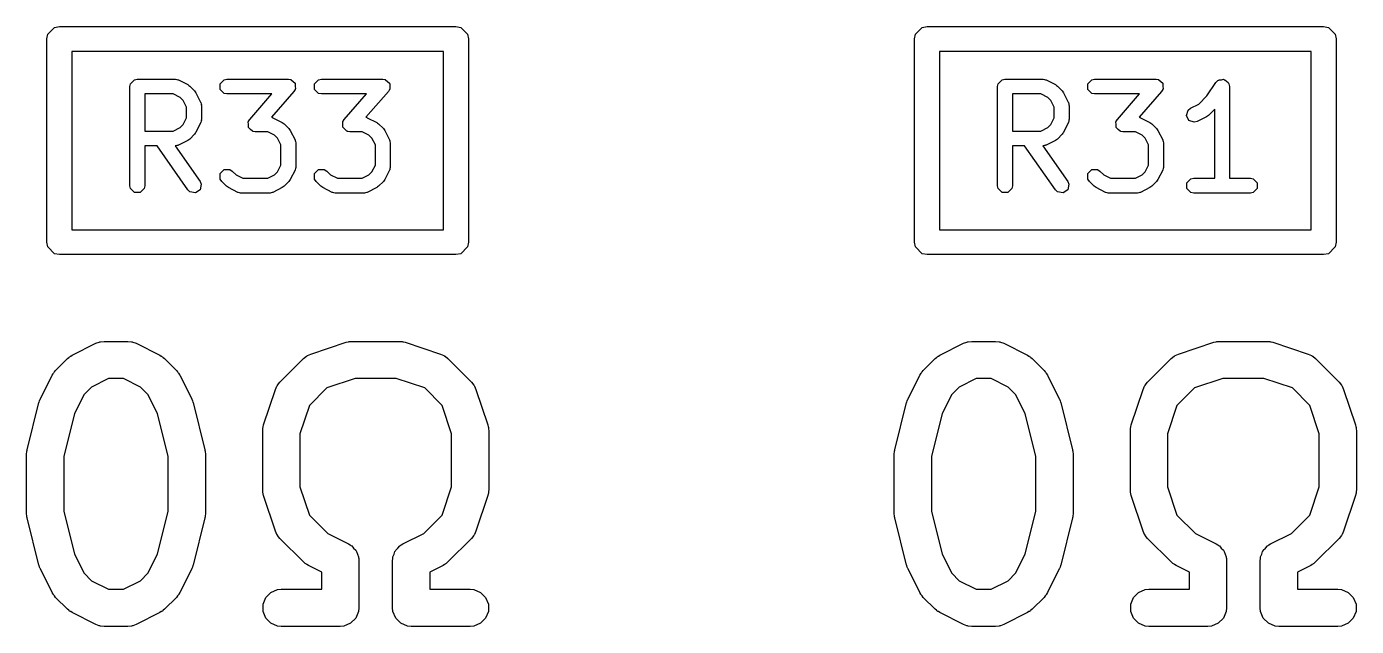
# Model space of a CAD drawing. Header units: millimetres. Extents: x 129 to 276, y -185 to -58.
# Drawn here: x 236.57 to 241.93, y -184.46 to -182.04 of the extents above; entities that cross this region are included whole.
import ezdxf

# ---------------------------------------------------------------- set-up
doc = ezdxf.new("R2010")
doc.units = ezdxf.units.MM
doc.layers.add('F.Fab', color=9, linetype='CONTINUOUS', true_color=0xafafaf)

msp = doc.modelspace()

# ---------------------------------------------------------------- linework, layer by layer
at = {"layer": 'F.Fab', "linetype": 'CONTINUOUS'}
for p, q in [((236.653806, -182.070866), (236.680866, -182.043806)), ((236.680866, -182.043806), (236.7, -182.04)), ((236.7, -182.04), (238.3, -182.04)), ((238.3, -182.04), (238.319134, -182.043806)), ((238.319134, -182.043806), (238.346194, -182.070866)), ((240.153806, -182.070866), (240.180866, -182.043806)), ((240.180866, -182.043806), (240.2, -182.04)), ((240.2, -182.04), (241.8, -182.04)), ((241.8, -182.04), (241.819134, -182.043806)), ((241.819134, -182.043806), (241.846194, -182.070866)), ((236.65, -182.09), (236.653806, -182.070866)), ((236.65, -182.91), (236.65, -182.09)), ((238.346194, -182.070866), (238.35, -182.09)), ((238.35, -182.09), (238.35, -182.91)), ((240.15, -182.09), (240.153806, -182.070866)), ((240.15, -182.91), (240.15, -182.09)), ((241.846194, -182.070866), (241.85, -182.09)), ((241.85, -182.09), (241.85, -182.91)), ((236.75, -182.14), (236.75, -182.86)), ((238.25, -182.14), (236.75, -182.14)), ((238.25, -182.86), (238.25, -182.14)), ((240.25, -182.14), (240.25, -182.86)), ((241.75, -182.14), (240.25, -182.14)), ((241.75, -182.86), (241.75, -182.14)), ((236.984286, -182.281927), (236.98657, -182.270446)), ((236.98657, -182.270446), (237.002805, -182.254211)), ((237.002805, -182.254211), (237.014286, -182.251927)), ((237.014286, -182.251927), (237.166667, -182.251927)), ((237.166667, -182.251927), (237.168141, -182.25222)), ((237.168141, -182.25222), (237.168793, -182.252003)), ((237.168793, -182.252003), (237.173429, -182.253272)), ((237.173429, -182.253272), (237.178148, -182.254211)), ((237.178148, -182.254211), (237.178634, -182.254697)), ((237.178634, -182.254697), (237.180084, -182.255094)), ((237.180084, -182.255094), (237.218179, -182.274142)), ((237.218179, -182.274142), (237.221982, -182.277094)), ((237.221982, -182.277094), (237.225975, -182.279762)), ((237.348474, -182.270446), (237.364709, -182.254211)), ((237.348474, -182.293408), (237.348474, -182.270446)), ((237.364709, -182.254211), (237.37619, -182.251927)), ((237.37619, -182.251927), (237.623809, -182.251927)), ((237.623809, -182.251927), (237.632173, -182.253591)), ((237.632173, -182.253591), (237.63342, -182.253508)), ((237.63342, -182.253508), (237.633909, -182.253936)), ((237.633909, -182.253936), (237.63529, -182.254211)), ((237.63529, -182.254211), (237.642756, -182.261677)), ((237.642756, -182.261677), (237.650701, -182.268629)), ((237.650701, -182.268629), (237.650771, -182.269692)), ((237.650771, -182.269692), (237.651525, -182.270446)), ((237.651525, -182.270446), (237.651525, -182.280991)), ((237.729426, -182.270446), (237.745661, -182.254211)), ((237.729426, -182.293408), (237.729426, -182.270446)), ((237.745661, -182.254211), (237.757142, -182.251927)), ((237.757142, -182.251927), (238.004761, -182.251927)), ((238.004761, -182.251927), (238.013125, -182.253591)), ((238.013125, -182.253591), (238.014372, -182.253508)), ((238.014372, -182.253508), (238.014861, -182.253936)), ((238.014861, -182.253936), (238.016242, -182.254211)), ((238.016242, -182.254211), (238.023708, -182.261677)), ((238.023708, -182.261677), (238.031653, -182.268629)), ((238.031653, -182.268629), (238.031723, -182.269692)), ((238.031723, -182.269692), (238.032477, -182.270446)), ((238.032477, -182.270446), (238.032477, -182.280991)), ((240.484286, -182.281927), (240.48657, -182.270446)), ((240.48657, -182.270446), (240.502805, -182.254211)), ((240.502805, -182.254211), (240.514286, -182.251927)), ((240.514286, -182.251927), (240.666667, -182.251927)), ((240.666667, -182.251927), (240.668141, -182.25222)), ((240.668141, -182.25222), (240.668793, -182.252003)), ((240.668793, -182.252003), (240.673429, -182.253272)), ((240.673429, -182.253272), (240.678148, -182.254211)), ((240.678148, -182.254211), (240.678634, -182.254697)), ((240.678634, -182.254697), (240.680084, -182.255094)), ((240.680084, -182.255094), (240.718179, -182.274142)), ((240.718179, -182.274142), (240.721982, -182.277094)), ((240.721982, -182.277094), (240.725975, -182.279762)), ((240.848474, -182.270446), (240.864709, -182.254211)), ((240.848474, -182.293408), (240.848474, -182.270446)), ((240.864709, -182.254211), (240.87619, -182.251927)), ((240.87619, -182.251927), (241.123809, -182.251927)), ((241.123809, -182.251927), (241.132173, -182.253591)), ((241.132173, -182.253591), (241.13342, -182.253508)), ((241.13342, -182.253508), (241.133909, -182.253936)), ((241.133909, -182.253936), (241.13529, -182.254211)), ((241.13529, -182.254211), (241.142756, -182.261677)), ((241.142756, -182.261677), (241.150701, -182.268629)), ((241.150701, -182.268629), (241.150771, -182.269692)), ((241.150771, -182.269692), (241.151525, -182.270446)), ((241.151525, -182.270446), (241.151525, -182.280991)), ((241.329068, -182.319954), (241.365515, -182.265286)), ((241.365515, -182.265286), (241.373784, -182.257)), ((241.373784, -182.257), (241.376811, -182.256394)), ((241.376811, -182.256394), (241.378995, -182.254211)), ((241.378995, -182.254211), (241.387728, -182.254211)), ((241.387728, -182.254211), (241.396298, -182.252497)), ((241.396298, -182.252497), (241.398869, -182.254211)), ((241.398869, -182.254211), (241.401957, -182.254211)), ((241.401957, -182.254211), (241.408133, -182.260387)), ((241.408133, -182.260387), (241.415403, -182.265234)), ((241.415403, -182.265234), (241.416008, -182.268262)), ((241.416008, -182.268262), (241.418192, -182.270446)), ((241.418192, -182.270446), (241.420476, -182.281927)), ((236.984286, -182.681927), (236.984286, -182.281927)), ((237.159584, -182.311927), (237.044286, -182.311927)), ((237.044286, -182.311927), (237.044286, -182.461451)), ((237.186991, -182.32563), (237.159584, -182.311927)), ((237.199153, -182.337793), (237.186991, -182.32563)), ((237.225975, -182.279762), (237.245023, -182.298809)), ((237.245023, -182.298809), (237.247699, -182.302815)), ((237.247699, -182.302815), (237.250642, -182.306606)), ((237.250642, -182.306606), (237.26969, -182.344702)), ((237.364709, -182.309643), (237.348474, -182.293408)), ((237.37619, -182.311927), (237.364709, -182.309643)), ((237.557696, -182.311927), (237.37619, -182.311927)), ((237.467899, -182.414553), (237.557696, -182.311927)), ((237.646386, -182.301682), (237.555258, -182.405827)), ((237.650643, -182.294289), (237.646386, -182.301682)), ((237.651525, -182.293408), (237.650643, -182.294289)), ((237.651525, -182.280991), (237.652228, -182.291538)), ((237.652228, -182.291538), (237.651525, -182.292758)), ((237.651525, -182.292758), (237.651525, -182.293408)), ((237.745661, -182.309643), (237.729426, -182.293408)), ((237.757142, -182.311927), (237.745661, -182.309643)), ((237.938648, -182.311927), (237.757142, -182.311927)), ((237.848851, -182.414553), (237.938648, -182.311927)), ((238.027338, -182.301682), (237.93621, -182.405827)), ((238.031595, -182.294289), (238.027338, -182.301682)), ((238.032477, -182.293408), (238.031595, -182.294289)), ((238.032477, -182.280991), (238.03318, -182.291538)), ((238.03318, -182.291538), (238.032477, -182.292758)), ((238.032477, -182.292758), (238.032477, -182.293408)), ((240.484286, -182.681927), (240.484286, -182.281927)), ((240.659584, -182.311927), (240.544286, -182.311927)), ((240.544286, -182.311927), (240.544286, -182.461451)), ((240.686991, -182.32563), (240.659584, -182.311927)), ((240.699153, -182.337793), (240.686991, -182.32563)), ((240.725975, -182.279762), (240.745023, -182.298809)), ((240.745023, -182.298809), (240.747699, -182.302815)), ((240.747699, -182.302815), (240.750642, -182.306606)), ((240.750642, -182.306606), (240.76969, -182.344702)), ((240.864709, -182.309643), (240.848474, -182.293408)), ((240.87619, -182.311927), (240.864709, -182.309643)), ((241.057696, -182.311927), (240.87619, -182.311927)), ((240.967899, -182.414553), (241.057696, -182.311927)), ((241.146386, -182.301682), (241.055258, -182.405827)), ((241.150643, -182.294289), (241.146386, -182.301682)), ((241.151525, -182.293408), (241.150643, -182.294289)), ((241.151525, -182.280991), (241.152228, -182.291538)), ((241.152228, -182.291538), (241.151525, -182.292758)), ((241.151525, -182.292758), (241.151525, -182.293408)), ((241.296514, -182.352509), (241.329068, -182.319954)), ((241.420476, -182.281927), (241.420476, -182.651927)), ((237.212857, -182.3652), (237.199153, -182.337793)), ((237.212857, -182.408177), (237.212857, -182.3652)), ((237.26969, -182.344702), (237.270086, -182.34615)), ((237.270086, -182.34615), (237.270573, -182.346637)), ((237.270573, -182.346637), (237.27151, -182.351348)), ((237.27151, -182.351348), (237.272782, -182.355992)), ((237.272782, -182.355992), (237.272564, -182.356645)), ((237.272564, -182.356645), (237.272857, -182.358118)), ((237.272857, -182.358118), (237.272857, -182.41526)), ((240.712857, -182.3652), (240.699153, -182.337793)), ((240.712857, -182.408177), (240.712857, -182.3652)), ((240.76969, -182.344702), (240.770086, -182.34615)), ((240.770086, -182.34615), (240.770573, -182.346637)), ((240.770573, -182.346637), (240.77151, -182.351348)), ((240.77151, -182.351348), (240.772782, -182.355992)), ((240.772782, -182.355992), (240.772564, -182.356645)), ((240.772564, -182.356645), (240.772857, -182.358118)), ((240.772857, -182.358118), (240.772857, -182.41526)), ((241.246266, -182.398339), (241.253526, -182.376558)), ((241.253526, -182.376558), (241.262773, -182.36938)), ((241.262773, -182.36938), (241.296514, -182.352509)), ((241.360476, -182.3734), (241.335498, -182.398378)), ((241.360476, -182.651927), (241.360476, -182.3734)), ((237.186991, -182.447747), (237.199153, -182.435584)), ((237.199153, -182.435584), (237.212857, -182.408177)), ((237.26969, -182.428676), (237.250642, -182.466772)), ((237.270086, -182.427227), (237.26969, -182.428676)), ((237.270573, -182.426741), (237.270086, -182.427227)), ((237.27151, -182.422029), (237.270573, -182.426741)), ((237.272782, -182.417386), (237.27151, -182.422029)), ((237.272857, -182.41526), (237.272564, -182.416732)), ((237.272564, -182.416732), (237.272782, -182.417386)), ((237.462057, -182.424697), (237.46276, -182.423476)), ((237.46276, -182.435236), (237.462057, -182.424697)), ((237.46276, -182.422827), (237.463641, -182.421945)), ((237.46276, -182.423476), (237.46276, -182.422827)), ((237.46276, -182.445789), (237.46276, -182.435236)), ((237.463641, -182.421945), (237.467899, -182.414553)), ((237.555258, -182.405827), (237.5591, -182.406592)), ((237.5591, -182.406592), (237.559586, -182.407078)), ((237.559586, -182.407078), (237.561036, -182.407475)), ((237.561036, -182.407475), (237.599131, -182.426523)), ((237.599131, -182.426523), (237.602927, -182.42947)), ((237.602927, -182.42947), (237.606927, -182.432142)), ((237.606927, -182.432142), (237.625974, -182.451189)), ((237.843009, -182.424697), (237.843712, -182.423476)), ((237.843712, -182.435236), (237.843009, -182.424697)), ((237.843712, -182.422827), (237.844593, -182.421945)), ((237.843712, -182.423476), (237.843712, -182.422827)), ((237.843712, -182.445789), (237.843712, -182.435236)), ((237.844593, -182.421945), (237.848851, -182.414553)), ((237.93621, -182.405827), (237.940052, -182.406592)), ((237.940052, -182.406592), (237.940538, -182.407078)), ((237.940538, -182.407078), (237.941988, -182.407475)), ((237.941988, -182.407475), (237.980083, -182.426523)), ((237.980083, -182.426523), (237.983879, -182.42947)), ((237.983879, -182.42947), (237.987879, -182.432142)), ((237.987879, -182.432142), (238.006926, -182.451189)), ((240.686991, -182.447747), (240.699153, -182.435584)), ((240.699153, -182.435584), (240.712857, -182.408177)), ((240.76969, -182.428676), (240.750642, -182.466772)), ((240.770086, -182.427227), (240.76969, -182.428676)), ((240.770573, -182.426741), (240.770086, -182.427227)), ((240.77151, -182.422029), (240.770573, -182.426741)), ((240.772782, -182.417386), (240.77151, -182.422029)), ((240.772857, -182.41526), (240.772564, -182.416732)), ((240.772564, -182.416732), (240.772782, -182.417386)), ((240.962057, -182.424697), (240.96276, -182.423476)), ((240.96276, -182.435236), (240.962057, -182.424697)), ((240.96276, -182.422827), (240.963641, -182.421945)), ((240.96276, -182.423476), (240.96276, -182.422827)), ((240.96276, -182.445789), (240.96276, -182.435236)), ((240.963641, -182.421945), (240.967899, -182.414553)), ((241.055258, -182.405827), (241.0591, -182.406592)), ((241.0591, -182.406592), (241.059586, -182.407078)), ((241.059586, -182.407078), (241.061036, -182.407475)), ((241.061036, -182.407475), (241.099131, -182.426523)), ((241.099131, -182.426523), (241.102927, -182.42947)), ((241.102927, -182.42947), (241.106927, -182.432142)), ((241.106927, -182.432142), (241.125974, -182.451189)), ((241.256535, -182.418877), (241.246266, -182.398339)), ((241.278316, -182.426137), (241.256535, -182.418877)), ((241.289607, -182.423046), (241.278316, -182.426137)), ((241.327702, -182.403998), (241.289607, -182.423046)), ((241.331505, -182.401045), (241.327702, -182.403998)), ((241.335498, -182.398378), (241.331505, -182.401045)), ((237.044286, -182.461451), (237.159584, -182.461451)), ((237.159584, -182.461451), (237.186991, -182.447747)), ((237.245023, -182.474569), (237.225975, -182.493616)), ((237.247699, -182.470562), (237.245023, -182.474569)), ((237.250642, -182.466772), (237.247699, -182.470562)), ((237.463514, -182.446543), (237.46276, -182.445789)), ((237.463585, -182.447606), (237.463514, -182.446543)), ((237.471524, -182.454553), (237.463585, -182.447606)), ((237.478995, -182.462024), (237.471524, -182.454553)), ((237.480375, -182.462298), (237.478995, -182.462024)), ((237.480865, -182.462727), (237.480375, -182.462298)), ((237.482111, -182.462643), (237.480865, -182.462727)), ((237.490476, -182.464308), (237.482111, -182.462643)), ((237.540536, -182.464308), (237.490476, -182.464308)), ((237.567942, -182.478011), (237.540536, -182.464308)), ((237.580106, -182.490175), (237.567942, -182.478011)), ((237.593809, -182.51758), (237.580106, -182.490175)), ((237.625974, -182.451189), (237.628645, -182.455186)), ((237.628645, -182.455186), (237.631595, -182.458987)), ((237.631595, -182.458987), (237.650642, -182.497083)), ((237.844466, -182.446543), (237.843712, -182.445789)), ((237.844537, -182.447606), (237.844466, -182.446543)), ((237.852476, -182.454553), (237.844537, -182.447606)), ((237.859947, -182.462024), (237.852476, -182.454553)), ((237.861327, -182.462298), (237.859947, -182.462024)), ((237.861817, -182.462727), (237.861327, -182.462298)), ((237.863063, -182.462643), (237.861817, -182.462727)), ((237.871428, -182.464308), (237.863063, -182.462643)), ((237.921488, -182.464308), (237.871428, -182.464308)), ((237.948894, -182.478011), (237.921488, -182.464308)), ((237.961058, -182.490175), (237.948894, -182.478011)), ((237.974761, -182.51758), (237.961058, -182.490175)), ((238.006926, -182.451189), (238.009597, -182.455186)), ((238.009597, -182.455186), (238.012547, -182.458987)), ((238.012547, -182.458987), (238.031594, -182.497083)), ((240.544286, -182.461451), (240.659584, -182.461451)), ((240.659584, -182.461451), (240.686991, -182.447747)), ((240.745023, -182.474569), (240.725975, -182.493616)), ((240.747699, -182.470562), (240.745023, -182.474569)), ((240.750642, -182.466772), (240.747699, -182.470562)), ((240.963514, -182.446543), (240.96276, -182.445789)), ((240.963585, -182.447606), (240.963514, -182.446543)), ((240.971524, -182.454553), (240.963585, -182.447606)), ((240.978995, -182.462024), (240.971524, -182.454553)), ((240.980375, -182.462298), (240.978995, -182.462024)), ((240.980865, -182.462727), (240.980375, -182.462298)), ((240.982111, -182.462643), (240.980865, -182.462727)), ((240.990476, -182.464308), (240.982111, -182.462643)), ((241.040536, -182.464308), (240.990476, -182.464308)), ((241.067942, -182.478011), (241.040536, -182.464308)), ((241.080106, -182.490175), (241.067942, -182.478011)), ((241.093809, -182.51758), (241.080106, -182.490175)), ((241.125974, -182.451189), (241.128645, -182.455186)), ((241.128645, -182.455186), (241.131595, -182.458987)), ((241.131595, -182.458987), (241.150642, -182.497083)), ((237.093904, -182.521451), (237.044286, -182.521451)), ((237.044286, -182.521451), (237.044286, -182.681927)), ((237.21828, -182.69913), (237.093904, -182.521451)), ((237.168141, -182.521157), (237.167085, -182.521367)), ((237.167085, -182.521367), (237.267434, -182.664723)), ((237.168793, -182.521375), (237.168141, -182.521157)), ((237.173429, -182.520105), (237.168793, -182.521375)), ((237.178148, -182.519167), (237.173429, -182.520105)), ((237.178634, -182.51868), (237.178148, -182.519167)), ((237.180084, -182.518284), (237.178634, -182.51868)), ((237.218179, -182.499236), (237.180084, -182.518284)), ((237.221982, -182.496283), (237.218179, -182.499236)), ((237.225975, -182.493616), (237.221982, -182.496283)), ((237.593809, -182.598655), (237.593809, -182.51758)), ((237.650642, -182.497083), (237.651038, -182.498531)), ((237.651038, -182.498531), (237.651525, -182.499018)), ((237.651525, -182.499018), (237.652463, -182.503737)), ((237.652463, -182.503737), (237.653733, -182.508373)), ((237.653733, -182.508373), (237.653515, -182.509024)), ((237.653515, -182.509024), (237.653809, -182.510499)), ((237.653809, -182.510499), (237.653809, -182.605737)), ((237.974761, -182.598655), (237.974761, -182.51758)), ((238.031594, -182.497083), (238.03199, -182.498531)), ((238.03199, -182.498531), (238.032477, -182.499018)), ((238.032477, -182.499018), (238.033415, -182.503737)), ((238.033415, -182.503737), (238.034685, -182.508373)), ((238.034685, -182.508373), (238.034467, -182.509024)), ((238.034467, -182.509024), (238.034761, -182.510499)), ((238.034761, -182.510499), (238.034761, -182.605737)), ((240.593904, -182.521451), (240.544286, -182.521451)), ((240.544286, -182.521451), (240.544286, -182.681927)), ((240.71828, -182.69913), (240.593904, -182.521451)), ((240.668141, -182.521157), (240.667085, -182.521367)), ((240.667085, -182.521367), (240.767434, -182.664723)), ((240.668793, -182.521375), (240.668141, -182.521157)), ((240.673429, -182.520105), (240.668793, -182.521375)), ((240.678148, -182.519167), (240.673429, -182.520105)), ((240.678634, -182.51868), (240.678148, -182.519167)), ((240.680084, -182.518284), (240.678634, -182.51868)), ((240.718179, -182.499236), (240.680084, -182.518284)), ((240.721982, -182.496283), (240.718179, -182.499236)), ((240.725975, -182.493616), (240.721982, -182.496283)), ((241.093809, -182.598655), (241.093809, -182.51758)), ((241.150642, -182.497083), (241.151038, -182.498531)), ((241.151038, -182.498531), (241.151525, -182.499018)), ((241.151525, -182.499018), (241.152463, -182.503737)), ((241.152463, -182.503737), (241.153733, -182.508373)), ((241.153733, -182.508373), (241.153515, -182.509024)), ((241.153515, -182.509024), (241.153809, -182.510499)), ((241.153809, -182.510499), (241.153809, -182.605737)), ((237.580105, -182.626062), (237.593809, -182.598655)), ((237.961057, -182.626062), (237.974761, -182.598655)), ((241.080105, -182.626062), (241.093809, -182.598655)), ((237.348474, -182.632352), (237.36471, -182.616116)), ((237.348474, -182.655312), (237.348474, -182.632352)), ((237.36471, -182.616116), (237.38767, -182.616116)), ((237.38767, -182.616116), (237.397403, -182.622619)), ((237.397403, -182.622619), (237.413007, -182.638223)), ((237.413007, -182.638223), (237.440415, -182.651927)), ((237.440415, -182.651927), (237.540537, -182.651927)), ((237.540537, -182.651927), (237.567944, -182.638223)), ((237.567944, -182.638223), (237.580105, -182.626062)), ((237.650642, -182.619153), (237.631595, -182.657248)), ((237.651038, -182.617704), (237.650642, -182.619153)), ((237.651525, -182.617218), (237.651038, -182.617704)), ((237.652463, -182.612498), (237.651525, -182.617218)), ((237.653733, -182.607863), (237.652463, -182.612498)), ((237.653809, -182.605737), (237.653515, -182.607211)), ((237.653515, -182.607211), (237.653733, -182.607863)), ((237.729426, -182.632352), (237.745662, -182.616116)), ((237.729426, -182.655312), (237.729426, -182.632352)), ((237.745662, -182.616116), (237.768622, -182.616116)), ((237.768622, -182.616116), (237.778355, -182.622619)), ((237.778355, -182.622619), (237.793959, -182.638223)), ((237.793959, -182.638223), (237.821367, -182.651927)), ((237.821367, -182.651927), (237.921489, -182.651927)), ((237.921489, -182.651927), (237.948896, -182.638223)), ((237.948896, -182.638223), (237.961057, -182.626062)), ((238.031594, -182.619153), (238.012547, -182.657248)), ((238.03199, -182.617704), (238.031594, -182.619153)), ((238.032477, -182.617218), (238.03199, -182.617704)), ((238.033415, -182.612498), (238.032477, -182.617218)), ((238.034685, -182.607863), (238.033415, -182.612498)), ((238.034761, -182.605737), (238.034467, -182.607211)), ((238.034467, -182.607211), (238.034685, -182.607863)), ((240.848474, -182.632352), (240.86471, -182.616116)), ((240.848474, -182.655312), (240.848474, -182.632352)), ((240.86471, -182.616116), (240.88767, -182.616116)), ((240.88767, -182.616116), (240.897403, -182.622619)), ((240.897403, -182.622619), (240.913007, -182.638223)), ((240.913007, -182.638223), (240.940415, -182.651927)), ((240.940415, -182.651927), (241.040537, -182.651927)), ((241.040537, -182.651927), (241.067944, -182.638223)), ((241.067944, -182.638223), (241.080105, -182.626062)), ((241.150642, -182.619153), (241.131595, -182.657248)), ((241.151038, -182.617704), (241.150642, -182.619153)), ((241.151525, -182.617218), (241.151038, -182.617704)), ((241.152463, -182.612498), (241.151525, -182.617218)), ((241.153733, -182.607863), (241.152463, -182.612498)), ((241.153809, -182.605737), (241.153515, -182.607211)), ((241.153515, -182.607211), (241.153733, -182.607863)), ((241.264709, -182.654211), (241.27619, -182.651927)), ((241.27619, -182.651927), (241.360476, -182.651927)), ((241.420476, -182.651927), (241.504761, -182.651927)), ((241.504761, -182.651927), (241.516242, -182.654211)), ((236.98657, -182.693408), (236.984286, -182.681927)), ((237.002805, -182.709643), (236.98657, -182.693408)), ((237.042002, -182.693408), (237.025767, -182.709643)), ((237.044286, -182.681927), (237.042002, -182.693408)), ((237.226735, -182.707226), (237.21828, -182.69913)), ((237.249345, -182.711216), (237.226735, -182.707226)), ((237.268156, -182.698049), (237.249345, -182.711216)), ((237.267434, -182.664723), (237.272146, -182.675438)), ((237.272146, -182.675438), (237.268156, -182.698049)), ((237.354977, -182.665045), (237.348474, -182.655312)), ((237.374025, -182.684093), (237.354977, -182.665045)), ((237.378021, -182.686763), (237.374025, -182.684093)), ((237.381822, -182.689713), (237.378021, -182.686763)), ((237.419917, -182.70876), (237.381822, -182.689713)), ((237.59913, -182.689713), (237.561035, -182.70876)), ((237.60293, -182.686762), (237.59913, -182.689713)), ((237.606927, -182.684093), (237.60293, -182.686762)), ((237.625975, -182.665045), (237.606927, -182.684093)), ((237.628645, -182.661048), (237.625975, -182.665045)), ((237.631595, -182.657248), (237.628645, -182.661048)), ((237.735929, -182.665045), (237.729426, -182.655312)), ((237.754977, -182.684093), (237.735929, -182.665045)), ((237.758973, -182.686763), (237.754977, -182.684093)), ((237.762774, -182.689713), (237.758973, -182.686763)), ((237.800869, -182.70876), (237.762774, -182.689713)), ((237.980082, -182.689713), (237.941987, -182.70876)), ((237.983882, -182.686762), (237.980082, -182.689713)), ((237.987879, -182.684093), (237.983882, -182.686762)), ((238.006927, -182.665045), (237.987879, -182.684093)), ((238.009597, -182.661048), (238.006927, -182.665045)), ((238.012547, -182.657248), (238.009597, -182.661048)), ((240.48657, -182.693408), (240.484286, -182.681927)), ((240.502805, -182.709643), (240.48657, -182.693408)), ((240.542002, -182.693408), (240.525767, -182.709643)), ((240.544286, -182.681927), (240.542002, -182.693408)), ((240.726735, -182.707226), (240.71828, -182.69913)), ((240.749345, -182.711216), (240.726735, -182.707226)), ((240.768156, -182.698049), (240.749345, -182.711216)), ((240.767434, -182.664723), (240.772146, -182.675438)), ((240.772146, -182.675438), (240.768156, -182.698049)), ((240.854977, -182.665045), (240.848474, -182.655312)), ((240.874025, -182.684093), (240.854977, -182.665045)), ((240.878021, -182.686763), (240.874025, -182.684093)), ((240.881822, -182.689713), (240.878021, -182.686763)), ((240.919917, -182.70876), (240.881822, -182.689713)), ((241.09913, -182.689713), (241.061035, -182.70876)), ((241.10293, -182.686762), (241.09913, -182.689713)), ((241.106927, -182.684093), (241.10293, -182.686762)), ((241.125975, -182.665045), (241.106927, -182.684093)), ((241.128645, -182.661048), (241.125975, -182.665045)), ((241.131595, -182.657248), (241.128645, -182.661048)), ((241.248474, -182.670446), (241.264709, -182.654211)), ((241.248474, -182.693408), (241.248474, -182.670446)), ((241.264709, -182.709643), (241.248474, -182.693408)), ((241.516242, -182.654211), (241.532477, -182.670446)), ((241.532477, -182.693408), (241.516242, -182.709643)), ((241.532477, -182.670446), (241.532477, -182.693408)), ((237.025767, -182.709643), (237.002805, -182.709643)), ((237.421365, -182.709156), (237.419917, -182.70876)), ((237.421852, -182.709643), (237.421365, -182.709156)), ((237.426571, -182.710581), (237.421852, -182.709643)), ((237.431207, -182.711851), (237.426571, -182.710581)), ((237.431858, -182.711633), (237.431207, -182.711851)), ((237.433333, -182.711927), (237.431858, -182.711633)), ((237.547619, -182.711927), (237.433333, -182.711927)), ((237.549093, -182.711633), (237.547619, -182.711927)), ((237.549745, -182.711851), (237.549093, -182.711633)), ((237.55438, -182.710581), (237.549745, -182.711851)), ((237.5591, -182.709643), (237.55438, -182.710581)), ((237.559586, -182.709156), (237.5591, -182.709643)), ((237.561035, -182.70876), (237.559586, -182.709156)), ((237.802317, -182.709156), (237.800869, -182.70876)), ((237.802804, -182.709643), (237.802317, -182.709156)), ((237.807523, -182.710581), (237.802804, -182.709643)), ((237.812159, -182.711851), (237.807523, -182.710581)), ((237.81281, -182.711633), (237.812159, -182.711851)), ((237.814285, -182.711927), (237.81281, -182.711633)), ((237.928571, -182.711927), (237.814285, -182.711927)), ((237.930045, -182.711633), (237.928571, -182.711927)), ((237.930697, -182.711851), (237.930045, -182.711633)), ((237.935332, -182.710581), (237.930697, -182.711851)), ((237.940052, -182.709643), (237.935332, -182.710581)), ((237.940538, -182.709156), (237.940052, -182.709643)), ((237.941987, -182.70876), (237.940538, -182.709156)), ((240.525767, -182.709643), (240.502805, -182.709643)), ((240.921365, -182.709156), (240.919917, -182.70876)), ((240.921852, -182.709643), (240.921365, -182.709156)), ((240.926571, -182.710581), (240.921852, -182.709643)), ((240.931207, -182.711851), (240.926571, -182.710581)), ((240.931858, -182.711633), (240.931207, -182.711851)), ((240.933333, -182.711927), (240.931858, -182.711633)), ((241.047619, -182.711927), (240.933333, -182.711927)), ((241.049093, -182.711633), (241.047619, -182.711927)), ((241.049745, -182.711851), (241.049093, -182.711633)), ((241.05438, -182.710581), (241.049745, -182.711851)), ((241.0591, -182.709643), (241.05438, -182.710581)), ((241.059586, -182.709156), (241.0591, -182.709643)), ((241.061035, -182.70876), (241.059586, -182.709156)), ((241.27619, -182.711927), (241.264709, -182.709643)), ((241.504761, -182.711927), (241.27619, -182.711927)), ((241.516242, -182.709643), (241.504761, -182.711927)), ((236.75, -182.86), (238.25, -182.86)), ((240.25, -182.86), (241.75, -182.86)), ((236.653806, -182.929134), (236.65, -182.91)), ((238.35, -182.91), (238.346194, -182.929134)), ((240.153806, -182.929134), (240.15, -182.91)), ((241.85, -182.91), (241.846194, -182.929134)), ((236.680866, -182.956194), (236.653806, -182.929134)), ((236.7, -182.96), (236.680866, -182.956194)), ((238.3, -182.96), (236.7, -182.96)), ((238.319134, -182.956194), (238.3, -182.96)), ((238.346194, -182.929134), (238.319134, -182.956194)), ((240.180866, -182.956194), (240.153806, -182.929134)), ((240.2, -182.96), (240.180866, -182.956194)), ((241.8, -182.96), (240.2, -182.96)), ((241.819134, -182.956194), (241.8, -182.96)), ((241.846194, -182.929134), (241.819134, -182.956194)), ((236.752173, -183.365356), (236.847411, -183.317737)), ((236.847411, -183.317737), (236.861142, -183.312482)), ((236.861142, -183.312482), (236.863831, -183.31229)), ((236.863831, -183.31229), (236.86632, -183.31126)), ((236.86632, -183.31126), (236.880952, -183.309819)), ((236.880952, -183.309819), (236.97619, -183.309819)), ((236.97619, -183.309819), (236.990822, -183.31126)), ((236.990822, -183.31126), (236.993311, -183.312291)), ((236.993311, -183.312291), (236.995999, -183.312482)), ((236.995999, -183.312482), (237.009731, -183.317737)), ((237.009731, -183.317737), (237.104969, -183.365356)), ((237.714378, -183.361287), (237.857234, -183.313668)), ((237.857234, -183.313668), (237.864489, -183.312018)), ((237.864489, -183.312018), (237.86632, -183.31126)), ((237.86632, -183.31126), (237.868973, -183.310998)), ((237.868973, -183.310998), (237.871571, -183.310408)), ((237.871571, -183.310408), (237.873545, -183.310548)), ((237.873545, -183.310548), (237.880952, -183.309819)), ((237.880952, -183.309819), (238.071428, -183.309819)), ((238.071428, -183.309819), (238.078833, -183.310548)), ((238.078833, -183.310548), (238.080808, -183.310408)), ((238.080808, -183.310408), (238.083405, -183.310998)), ((238.083405, -183.310998), (238.08606, -183.31126)), ((238.08606, -183.31126), (238.087891, -183.312018)), ((238.087891, -183.312018), (238.095145, -183.313668)), ((238.095145, -183.313668), (238.238002, -183.361287)), ((240.252173, -183.365356), (240.347411, -183.317737)), ((240.347411, -183.317737), (240.361142, -183.312482)), ((240.361142, -183.312482), (240.363831, -183.31229)), ((240.363831, -183.31229), (240.36632, -183.31126)), ((240.36632, -183.31126), (240.380952, -183.309819)), ((240.380952, -183.309819), (240.47619, -183.309819)), ((240.47619, -183.309819), (240.490822, -183.31126)), ((240.490822, -183.31126), (240.493311, -183.312291)), ((240.493311, -183.312291), (240.495999, -183.312482)), ((240.495999, -183.312482), (240.509731, -183.317737)), ((240.509731, -183.317737), (240.604969, -183.365356)), ((241.214378, -183.361287), (241.357234, -183.313668)), ((241.357234, -183.313668), (241.364489, -183.312018)), ((241.364489, -183.312018), (241.36632, -183.31126)), ((241.36632, -183.31126), (241.368973, -183.310998)), ((241.368973, -183.310998), (241.371571, -183.310408)), ((241.371571, -183.310408), (241.373545, -183.310548)), ((241.373545, -183.310548), (241.380952, -183.309819)), ((241.380952, -183.309819), (241.571428, -183.309819)), ((241.571428, -183.309819), (241.578833, -183.310548)), ((241.578833, -183.310548), (241.580808, -183.310408)), ((241.580808, -183.310408), (241.583405, -183.310998)), ((241.583405, -183.310998), (241.58606, -183.31126)), ((241.58606, -183.31126), (241.587891, -183.312018)), ((241.587891, -183.312018), (241.595145, -183.313668)), ((241.595145, -183.313668), (241.738002, -183.361287)), ((236.685062, -183.427024), (236.732681, -183.379405)), ((236.732681, -183.379405), (236.73843, -183.374686)), ((236.73843, -183.374686), (236.73973, -183.373188)), ((236.73973, -183.373188), (236.741989, -183.371766)), ((236.741989, -183.371766), (236.744046, -183.370078)), ((236.744046, -183.370078), (236.745873, -183.36932)), ((236.745873, -183.36932), (236.752173, -183.365356)), ((237.104969, -183.365356), (237.111268, -183.36932)), ((237.111268, -183.36932), (237.113096, -183.370078)), ((237.113096, -183.370078), (237.115152, -183.371766)), ((237.115152, -183.371766), (237.117412, -183.373188)), ((237.117412, -183.373188), (237.118711, -183.374686)), ((237.118711, -183.374686), (237.124461, -183.379405)), ((237.124461, -183.379405), (237.17208, -183.427024)), ((237.589824, -183.474643), (237.685062, -183.379405)), ((237.685062, -183.379405), (237.696427, -183.370077)), ((237.696427, -183.370077), (237.698917, -183.369045)), ((237.698917, -183.369045), (237.700952, -183.367281)), ((237.700952, -183.367281), (237.714378, -183.361287)), ((238.238002, -183.361287), (238.251427, -183.367281)), ((238.251427, -183.367281), (238.253462, -183.369046)), ((238.253462, -183.369046), (238.255953, -183.370078)), ((238.255953, -183.370078), (238.267318, -183.379405)), ((238.267318, -183.379405), (238.362556, -183.474643)), ((240.185062, -183.427024), (240.232681, -183.379405)), ((240.232681, -183.379405), (240.23843, -183.374686)), ((240.23843, -183.374686), (240.23973, -183.373188)), ((240.23973, -183.373188), (240.241989, -183.371766)), ((240.241989, -183.371766), (240.244046, -183.370078)), ((240.244046, -183.370078), (240.245873, -183.36932)), ((240.245873, -183.36932), (240.252173, -183.365356)), ((240.604969, -183.365356), (240.611268, -183.36932)), ((240.611268, -183.36932), (240.613096, -183.370078)), ((240.613096, -183.370078), (240.615152, -183.371766)), ((240.615152, -183.371766), (240.617412, -183.373188)), ((240.617412, -183.373188), (240.618711, -183.374686)), ((240.618711, -183.374686), (240.624461, -183.379405)), ((240.624461, -183.379405), (240.67208, -183.427024)), ((241.089824, -183.474643), (241.185062, -183.379405)), ((241.185062, -183.379405), (241.196427, -183.370077)), ((241.196427, -183.370077), (241.198917, -183.369045)), ((241.198917, -183.369045), (241.200952, -183.367281)), ((241.200952, -183.367281), (241.214378, -183.361287)), ((241.738002, -183.361287), (241.751427, -183.367281)), ((241.751427, -183.367281), (241.753462, -183.369046)), ((241.753462, -183.369046), (241.755953, -183.370078)), ((241.755953, -183.370078), (241.767318, -183.379405)), ((241.767318, -183.379405), (241.862556, -183.474643)), ((236.623394, -183.541754), (236.671013, -183.446516)), ((236.671013, -183.446516), (236.674977, -183.440216)), ((236.674977, -183.440216), (236.675735, -183.438389)), ((236.675735, -183.438389), (236.677423, -183.436332)), ((236.677423, -183.436332), (236.678845, -183.434073)), ((236.678845, -183.434073), (236.680343, -183.432773)), ((236.680343, -183.432773), (236.685062, -183.427024)), ((237.17208, -183.427024), (237.176798, -183.432773)), ((237.176798, -183.432773), (237.178297, -183.434073)), ((237.178297, -183.434073), (237.179718, -183.436332)), ((237.179718, -183.436332), (237.181407, -183.438389)), ((237.181407, -183.438389), (237.182164, -183.440216)), ((237.182164, -183.440216), (237.186129, -183.446516)), ((237.186129, -183.446516), (237.233748, -183.541754)), ((240.123394, -183.541754), (240.171013, -183.446516)), ((240.171013, -183.446516), (240.174977, -183.440216)), ((240.174977, -183.440216), (240.175735, -183.438389)), ((240.175735, -183.438389), (240.177423, -183.436332)), ((240.177423, -183.436332), (240.178845, -183.434073)), ((240.178845, -183.434073), (240.180343, -183.432773)), ((240.180343, -183.432773), (240.185062, -183.427024)), ((240.67208, -183.427024), (240.676798, -183.432773)), ((240.676798, -183.432773), (240.678297, -183.434073)), ((240.678297, -183.434073), (240.679718, -183.436332)), ((240.679718, -183.436332), (240.681407, -183.438389)), ((240.681407, -183.438389), (240.682164, -183.440216)), ((240.682164, -183.440216), (240.686129, -183.446516)), ((240.686129, -183.446516), (240.733748, -183.541754)), ((236.830141, -183.494077), (236.799734, -183.524484)), ((236.898657, -183.459819), (236.830141, -183.494077)), ((236.958485, -183.459819), (236.898657, -183.459819)), ((237.027001, -183.494077), (236.958485, -183.459819)), ((237.057408, -183.524484), (237.027001, -183.494077)), ((237.524087, -183.646816), (237.571706, -183.503959)), ((237.571706, -183.503959), (237.5777, -183.490534)), ((237.5777, -183.490534), (237.579465, -183.488498)), ((237.579465, -183.488498), (237.580497, -183.486008)), ((237.580497, -183.486008), (237.589824, -183.474643)), ((237.778609, -183.49799), (237.708409, -183.568189)), ((237.893122, -183.459819), (237.778609, -183.49799)), ((238.059258, -183.459819), (237.893122, -183.459819)), ((238.173771, -183.49799), (238.059258, -183.459819)), ((238.243971, -183.56819), (238.173771, -183.49799)), ((238.362556, -183.474643), (238.371884, -183.486008)), ((238.371884, -183.486008), (238.372915, -183.488498)), ((238.372915, -183.488498), (238.37468, -183.490533)), ((238.37468, -183.490533), (238.380674, -183.503959)), ((238.380674, -183.503959), (238.428293, -183.646815)), ((240.330141, -183.494077), (240.299734, -183.524484)), ((240.398657, -183.459819), (240.330141, -183.494077)), ((240.458485, -183.459819), (240.398657, -183.459819)), ((240.527001, -183.494077), (240.458485, -183.459819)), ((240.557408, -183.524484), (240.527001, -183.494077)), ((241.024087, -183.646816), (241.071706, -183.503959)), ((241.071706, -183.503959), (241.0777, -183.490534)), ((241.0777, -183.490534), (241.079465, -183.488498)), ((241.079465, -183.488498), (241.080497, -183.486008)), ((241.080497, -183.486008), (241.089824, -183.474643)), ((241.278609, -183.49799), (241.208409, -183.568189)), ((241.393122, -183.459819), (241.278609, -183.49799)), ((241.559258, -183.459819), (241.393122, -183.459819)), ((241.673771, -183.49799), (241.559258, -183.459819)), ((241.743971, -183.56819), (241.673771, -183.49799)), ((241.862556, -183.474643), (241.871884, -183.486008)), ((241.871884, -183.486008), (241.872915, -183.488498)), ((241.872915, -183.488498), (241.87468, -183.490533)), ((241.87468, -183.490533), (241.880674, -183.503959)), ((241.880674, -183.503959), (241.928293, -183.646815)), ((236.570096, -183.747581), (236.617715, -183.557105)), ((236.617715, -183.557105), (236.6181, -183.556025)), ((236.6181, -183.556025), (236.618139, -183.555486)), ((236.618139, -183.555486), (236.620466, -183.549404)), ((236.620466, -183.549404), (236.622662, -183.543259)), ((236.622662, -183.543259), (236.622984, -183.542823)), ((236.622984, -183.542823), (236.623394, -183.541754)), ((236.799734, -183.524484), (236.76124, -183.601471)), ((237.095901, -183.601471), (237.057408, -183.524484)), ((237.233748, -183.541754), (237.234157, -183.542823)), ((237.234157, -183.542823), (237.23448, -183.543259)), ((237.23448, -183.543259), (237.236672, -183.549395)), ((237.236672, -183.549395), (237.239003, -183.555485)), ((237.239003, -183.555485), (237.239041, -183.556025)), ((237.239041, -183.556025), (237.239427, -183.557105)), ((237.239427, -183.557105), (237.287046, -183.747581)), ((240.070096, -183.747581), (240.117715, -183.557105)), ((240.117715, -183.557105), (240.1181, -183.556025)), ((240.1181, -183.556025), (240.118139, -183.555486)), ((240.118139, -183.555486), (240.120466, -183.549404)), ((240.120466, -183.549404), (240.122662, -183.543259)), ((240.122662, -183.543259), (240.122984, -183.542823)), ((240.122984, -183.542823), (240.123394, -183.541754)), ((240.299734, -183.524484), (240.26124, -183.601471)), ((240.595901, -183.601471), (240.557408, -183.524484)), ((240.733748, -183.541754), (240.734157, -183.542823)), ((240.734157, -183.542823), (240.73448, -183.543259)), ((240.73448, -183.543259), (240.736672, -183.549395)), ((240.736672, -183.549395), (240.739003, -183.555485)), ((240.739003, -183.555485), (240.739041, -183.556025)), ((240.739041, -183.556025), (240.739427, -183.557105)), ((240.739427, -183.557105), (240.787046, -183.747581)), ((236.76124, -183.601471), (236.717857, -183.775005)), ((237.139285, -183.775005), (237.095901, -183.601471)), ((237.708409, -183.568189), (237.670238, -183.682703)), ((238.282142, -183.682703), (238.243971, -183.56819)), ((240.26124, -183.601471), (240.217857, -183.775005)), ((240.639285, -183.775005), (240.595901, -183.601471)), ((241.208409, -183.568189), (241.170238, -183.682703)), ((241.782142, -183.682703), (241.743971, -183.56819)), ((237.520238, -183.670533), (237.520967, -183.663127)), ((237.520238, -183.908628), (237.520238, -183.670533)), ((237.520827, -183.661153), (237.521417, -183.658555)), ((237.520967, -183.663127), (237.520827, -183.661153)), ((237.521417, -183.658555), (237.521679, -183.655901)), ((237.521679, -183.655901), (237.522437, -183.654069)), ((237.522437, -183.654069), (237.524087, -183.646816)), ((238.428293, -183.646815), (238.429942, -183.65407)), ((238.429942, -183.65407), (238.430701, -183.655901)), ((238.430701, -183.655901), (238.430962, -183.658554)), ((238.430962, -183.658554), (238.431553, -183.661152)), ((238.431553, -183.661152), (238.431412, -183.663126)), ((238.431412, -183.663126), (238.432142, -183.670533)), ((238.432142, -183.670533), (238.432142, -183.908628)), ((241.020238, -183.670533), (241.020967, -183.663127)), ((241.020238, -183.908628), (241.020238, -183.670533)), ((241.020827, -183.661153), (241.021417, -183.658555)), ((241.020967, -183.663127), (241.020827, -183.661153)), ((241.021417, -183.658555), (241.021679, -183.655901)), ((241.021679, -183.655901), (241.022437, -183.654069)), ((241.022437, -183.654069), (241.024087, -183.646816)), ((241.928293, -183.646815), (241.929942, -183.65407)), ((241.929942, -183.65407), (241.930701, -183.655901)), ((241.930701, -183.655901), (241.930962, -183.658554)), ((241.930962, -183.658554), (241.931553, -183.661152)), ((241.931553, -183.661152), (241.931412, -183.663126)), ((241.931412, -183.663126), (241.932142, -183.670533)), ((241.932142, -183.670533), (241.932142, -183.908628)), ((237.670238, -183.682703), (237.670238, -183.896457)), ((238.282142, -183.896458), (238.282142, -183.682703)), ((241.170238, -183.682703), (241.170238, -183.896457)), ((241.782142, -183.896458), (241.782142, -183.682703)), ((236.567857, -183.765771), (236.568108, -183.763217)), ((236.567857, -184.003866), (236.567857, -183.765771)), ((236.567946, -183.762125), (236.568755, -183.756651)), ((236.568108, -183.763217), (236.567946, -183.762125)), ((236.568755, -183.756651), (236.569298, -183.751139)), ((236.569298, -183.751139), (236.56972, -183.750117)), ((236.56972, -183.750117), (236.570096, -183.747581)), ((236.717857, -183.775005), (236.717857, -183.994632)), ((237.139285, -183.994632), (237.139285, -183.775005)), ((237.287046, -183.747581), (237.287421, -183.750117)), ((237.287421, -183.750117), (237.287844, -183.751139)), ((237.287844, -183.751139), (237.288386, -183.756651)), ((237.288386, -183.756651), (237.289196, -183.762125)), ((237.289196, -183.762125), (237.289033, -183.763217)), ((237.289033, -183.763217), (237.289285, -183.765771)), ((237.289285, -183.765771), (237.289285, -184.003866)), ((240.067857, -183.765771), (240.068108, -183.763217)), ((240.067857, -184.003866), (240.067857, -183.765771)), ((240.067946, -183.762125), (240.068755, -183.756651)), ((240.068108, -183.763217), (240.067946, -183.762125)), ((240.068755, -183.756651), (240.069298, -183.751139)), ((240.069298, -183.751139), (240.06972, -183.750117)), ((240.06972, -183.750117), (240.070096, -183.747581)), ((240.217857, -183.775005), (240.217857, -183.994632)), ((240.639285, -183.994632), (240.639285, -183.775005)), ((240.787046, -183.747581), (240.787421, -183.750117)), ((240.787421, -183.750117), (240.787844, -183.751139)), ((240.787844, -183.751139), (240.788386, -183.756651)), ((240.788386, -183.756651), (240.789196, -183.762125)), ((240.789196, -183.762125), (240.789033, -183.763217)), ((240.789033, -183.763217), (240.789285, -183.765771)), ((240.789285, -183.765771), (240.789285, -184.003866)), ((237.520967, -183.916033), (237.520238, -183.908628)), ((237.520827, -183.918008), (237.520967, -183.916033)), ((237.521417, -183.920605), (237.520827, -183.918008)), ((237.521679, -183.92326), (237.521417, -183.920605)), ((237.522437, -183.925091), (237.521679, -183.92326)), ((237.524087, -183.932345), (237.522437, -183.925091)), ((237.571706, -184.075202), (237.524087, -183.932345)), ((237.670238, -183.896457), (237.708409, -184.010971)), ((238.243971, -184.010971), (238.282142, -183.896458)), ((238.428293, -183.932346), (238.380674, -184.075202)), ((238.429942, -183.92509), (238.428293, -183.932346)), ((238.430701, -183.92326), (238.429942, -183.92509)), ((238.430962, -183.920606), (238.430701, -183.92326)), ((238.431553, -183.918009), (238.430962, -183.920606)), ((238.432142, -183.908628), (238.431412, -183.916034)), ((238.431412, -183.916034), (238.431553, -183.918009)), ((241.020967, -183.916033), (241.020238, -183.908628)), ((241.020827, -183.918008), (241.020967, -183.916033)), ((241.021417, -183.920605), (241.020827, -183.918008)), ((241.021679, -183.92326), (241.021417, -183.920605)), ((241.022437, -183.925091), (241.021679, -183.92326)), ((241.024087, -183.932345), (241.022437, -183.925091)), ((241.071706, -184.075202), (241.024087, -183.932345)), ((241.170238, -183.896457), (241.208409, -184.010971)), ((241.743971, -184.010971), (241.782142, -183.896458)), ((241.928293, -183.932346), (241.880674, -184.075202)), ((241.929942, -183.92509), (241.928293, -183.932346)), ((241.930701, -183.92326), (241.929942, -183.92509)), ((241.930962, -183.920606), (241.930701, -183.92326)), ((241.931553, -183.918009), (241.930962, -183.920606)), ((241.932142, -183.908628), (241.931412, -183.916034)), ((241.931412, -183.916034), (241.931553, -183.918009)), ((236.717857, -183.994632), (236.76124, -184.168166)), ((237.095901, -184.168166), (237.139285, -183.994632)), ((240.217857, -183.994632), (240.26124, -184.168166)), ((240.595901, -184.168166), (240.639285, -183.994632)), ((236.568108, -184.006419), (236.567857, -184.003866)), ((236.567946, -184.007512), (236.568108, -184.006419)), ((236.568755, -184.012985), (236.567946, -184.007512)), ((236.569298, -184.018498), (236.568755, -184.012985)), ((236.56972, -184.019519), (236.569298, -184.018498)), ((236.570096, -184.022056), (236.56972, -184.019519)), ((236.617715, -184.212532), (236.570096, -184.022056)), ((237.287046, -184.022056), (237.239427, -184.212532)), ((237.287421, -184.019519), (237.287046, -184.022056)), ((237.287844, -184.018498), (237.287421, -184.019519)), ((237.288386, -184.012985), (237.287844, -184.018498)), ((237.289196, -184.007512), (237.288386, -184.012985)), ((237.289285, -184.003866), (237.289033, -184.006419)), ((237.289033, -184.006419), (237.289196, -184.007512)), ((237.708409, -184.010971), (237.782522, -184.085084)), ((238.169858, -184.085084), (238.243971, -184.010971)), ((240.068108, -184.006419), (240.067857, -184.003866)), ((240.067946, -184.007512), (240.068108, -184.006419)), ((240.068755, -184.012985), (240.067946, -184.007512)), ((240.069298, -184.018498), (240.068755, -184.012985)), ((240.06972, -184.019519), (240.069298, -184.018498)), ((240.070096, -184.022056), (240.06972, -184.019519)), ((240.117715, -184.212532), (240.070096, -184.022056)), ((240.787046, -184.022056), (240.739427, -184.212532)), ((240.787421, -184.019519), (240.787046, -184.022056)), ((240.787844, -184.018498), (240.787421, -184.019519)), ((240.788386, -184.012985), (240.787844, -184.018498)), ((240.789196, -184.007512), (240.788386, -184.012985)), ((240.789285, -184.003866), (240.789033, -184.006419)), ((240.789033, -184.006419), (240.789196, -184.007512)), ((241.208409, -184.010971), (241.282522, -184.085084)), ((241.669858, -184.085084), (241.743971, -184.010971)), ((237.5777, -184.088627), (237.571706, -184.075202)), ((237.579465, -184.090662), (237.5777, -184.088627)), ((237.580497, -184.093153), (237.579465, -184.090662)), ((237.589824, -184.104518), (237.580497, -184.093153)), ((237.782522, -184.085084), (237.866874, -184.12726)), ((238.085506, -184.12726), (238.169858, -184.085084)), ((238.371884, -184.093153), (238.362556, -184.104518)), ((238.372915, -184.090662), (238.371884, -184.093153)), ((238.37468, -184.088628), (238.372915, -184.090662)), ((238.380674, -184.075202), (238.37468, -184.088628)), ((241.0777, -184.088627), (241.071706, -184.075202)), ((241.079465, -184.090662), (241.0777, -184.088627)), ((241.080497, -184.093153), (241.079465, -184.090662)), ((241.089824, -184.104518), (241.080497, -184.093153)), ((241.282522, -184.085084), (241.366874, -184.12726)), ((241.585506, -184.12726), (241.669858, -184.085084)), ((241.871884, -184.093153), (241.862556, -184.104518)), ((241.872915, -184.090662), (241.871884, -184.093153)), ((241.87468, -184.088628), (241.872915, -184.090662)), ((241.880674, -184.075202), (241.87468, -184.088628)), ((237.685062, -184.199756), (237.589824, -184.104518)), ((237.866874, -184.12726), (237.873173, -184.131224)), ((237.873173, -184.131224), (237.875001, -184.131982)), ((237.875001, -184.131982), (237.876062, -184.133043)), ((237.876062, -184.133043), (237.879317, -184.135092)), ((237.879317, -184.135092), (237.887195, -184.144176)), ((237.887195, -184.144176), (237.895693, -184.152674)), ((237.895693, -184.152674), (237.896724, -184.155164)), ((237.896724, -184.155164), (237.89849, -184.1572)), ((238.05389, -184.1572), (238.055655, -184.155164)), ((238.055655, -184.155164), (238.056687, -184.152674)), ((238.056687, -184.152674), (238.065184, -184.144176)), ((238.065184, -184.144176), (238.073063, -184.135092)), ((238.073063, -184.135092), (238.076317, -184.133043)), ((238.076317, -184.133043), (238.077379, -184.131982)), ((238.077379, -184.131982), (238.079206, -184.131224)), ((238.079206, -184.131224), (238.085506, -184.12726)), ((238.362556, -184.104518), (238.267318, -184.199756)), ((241.185062, -184.199756), (241.089824, -184.104518)), ((241.366874, -184.12726), (241.373173, -184.131224)), ((241.373173, -184.131224), (241.375001, -184.131982)), ((241.375001, -184.131982), (241.376062, -184.133043)), ((241.376062, -184.133043), (241.379317, -184.135092)), ((241.379317, -184.135092), (241.387195, -184.144176)), ((241.387195, -184.144176), (241.395693, -184.152674)), ((241.395693, -184.152674), (241.396724, -184.155164)), ((241.396724, -184.155164), (241.39849, -184.1572)), ((241.55389, -184.1572), (241.555655, -184.155164)), ((241.555655, -184.155164), (241.556687, -184.152674)), ((241.556687, -184.152674), (241.565184, -184.144176)), ((241.565184, -184.144176), (241.573063, -184.135092)), ((241.573063, -184.135092), (241.576317, -184.133043)), ((241.576317, -184.133043), (241.577379, -184.131982)), ((241.577379, -184.131982), (241.579206, -184.131224)), ((241.579206, -184.131224), (241.585506, -184.12726)), ((241.862556, -184.104518), (241.767318, -184.199756)), ((236.76124, -184.168166), (236.799734, -184.245153)), ((237.057407, -184.245153), (237.095901, -184.168166)), ((237.690812, -184.204476), (237.685062, -184.199756)), ((237.692111, -184.205973), (237.690812, -184.204476)), ((237.694365, -184.207392), (237.692111, -184.205973)), ((237.696427, -184.209084), (237.694365, -184.207392)), ((237.698259, -184.209842), (237.696427, -184.209084)), ((237.89849, -184.1572), (237.90229, -184.168602)), ((237.90229, -184.168602), (237.906892, -184.17971)), ((237.906892, -184.17971), (237.907268, -184.183535)), ((237.907268, -184.183535), (237.907744, -184.184961)), ((237.907744, -184.184961), (237.907603, -184.186936)), ((237.907603, -184.186936), (237.908333, -184.194342)), ((237.908333, -184.194342), (237.908333, -184.384819)), ((238.044047, -184.194342), (238.044776, -184.186936)), ((238.044047, -184.384819), (238.044047, -184.194342)), ((238.044636, -184.184961), (238.045111, -184.183535)), ((238.044776, -184.186936), (238.044636, -184.184961)), ((238.045111, -184.183535), (238.045488, -184.17971)), ((238.045488, -184.17971), (238.050089, -184.168602)), ((238.050089, -184.168602), (238.05389, -184.1572)), ((238.255953, -184.209083), (238.254125, -184.20984)), ((238.258009, -184.207394), (238.255953, -184.209083)), ((238.260269, -184.205973), (238.258009, -184.207394)), ((238.261568, -184.204474), (238.260269, -184.205973)), ((238.267318, -184.199756), (238.261568, -184.204474)), ((240.26124, -184.168166), (240.299734, -184.245153)), ((240.557407, -184.245153), (240.595901, -184.168166)), ((241.190812, -184.204476), (241.185062, -184.199756)), ((241.192111, -184.205973), (241.190812, -184.204476)), ((241.194365, -184.207392), (241.192111, -184.205973)), ((241.196427, -184.209084), (241.194365, -184.207392)), ((241.198259, -184.209842), (241.196427, -184.209084)), ((241.39849, -184.1572), (241.40229, -184.168602)), ((241.40229, -184.168602), (241.406892, -184.17971)), ((241.406892, -184.17971), (241.407268, -184.183535)), ((241.407268, -184.183535), (241.407744, -184.184961)), ((241.407744, -184.184961), (241.407603, -184.186936)), ((241.407603, -184.186936), (241.408333, -184.194342)), ((241.408333, -184.194342), (241.408333, -184.384819)), ((241.544047, -184.194342), (241.544776, -184.186936)), ((241.544047, -184.384819), (241.544047, -184.194342)), ((241.544636, -184.184961), (241.545111, -184.183535)), ((241.544776, -184.186936), (241.544636, -184.184961)), ((241.545111, -184.183535), (241.545488, -184.17971)), ((241.545488, -184.17971), (241.550089, -184.168602)), ((241.550089, -184.168602), (241.55389, -184.1572)), ((241.755953, -184.209083), (241.754125, -184.20984)), ((241.758009, -184.207394), (241.755953, -184.209083)), ((241.760269, -184.205973), (241.758009, -184.207394)), ((241.761568, -184.204474), (241.760269, -184.205973)), ((241.767318, -184.199756), (241.761568, -184.204474)), ((236.6181, -184.213611), (236.617715, -184.212532)), ((236.618139, -184.214151), (236.6181, -184.213611)), ((236.620466, -184.220232), (236.618139, -184.214151)), ((236.622662, -184.226378), (236.620466, -184.220232)), ((236.622984, -184.226813), (236.622662, -184.226378)), ((236.623394, -184.227883), (236.622984, -184.226813)), ((236.671013, -184.323121), (236.623394, -184.227883)), ((236.799734, -184.245153), (236.830141, -184.275561)), ((237.027, -184.275561), (237.057407, -184.245153)), ((237.233748, -184.227883), (237.186129, -184.323121)), ((237.234157, -184.226813), (237.233748, -184.227883)), ((237.23448, -184.226378), (237.234157, -184.226813)), ((237.236672, -184.220241), (237.23448, -184.226378)), ((237.239003, -184.214152), (237.236672, -184.220241)), ((237.239041, -184.213611), (237.239003, -184.214152)), ((237.239427, -184.212532), (237.239041, -184.213611)), ((237.704554, -184.213805), (237.698259, -184.209842)), ((237.758333, -184.240694), (237.704554, -184.213805)), ((237.758333, -184.309819), (237.758333, -184.240694)), ((238.247826, -184.213805), (238.194047, -184.240694)), ((238.194047, -184.240694), (238.194047, -184.309819)), ((238.254125, -184.20984), (238.247826, -184.213805)), ((240.1181, -184.213611), (240.117715, -184.212532)), ((240.118139, -184.214151), (240.1181, -184.213611)), ((240.120466, -184.220232), (240.118139, -184.214151)), ((240.122662, -184.226378), (240.120466, -184.220232)), ((240.122984, -184.226813), (240.122662, -184.226378)), ((240.123394, -184.227883), (240.122984, -184.226813)), ((240.171013, -184.323121), (240.123394, -184.227883)), ((240.299734, -184.245153), (240.330141, -184.275561)), ((240.527, -184.275561), (240.557407, -184.245153)), ((240.733748, -184.227883), (240.686129, -184.323121)), ((240.734157, -184.226813), (240.733748, -184.227883)), ((240.73448, -184.226378), (240.734157, -184.226813)), ((240.736672, -184.220241), (240.73448, -184.226378)), ((240.739003, -184.214152), (240.736672, -184.220241)), ((240.739041, -184.213611), (240.739003, -184.214152)), ((240.739427, -184.212532), (240.739041, -184.213611)), ((241.204554, -184.213805), (241.198259, -184.209842)), ((241.258333, -184.240694), (241.204554, -184.213805)), ((241.258333, -184.309819), (241.258333, -184.240694)), ((241.747826, -184.213805), (241.694047, -184.240694)), ((241.694047, -184.240694), (241.694047, -184.309819)), ((241.754125, -184.20984), (241.747826, -184.213805)), ((236.830141, -184.275561), (236.898657, -184.309819)), ((236.898657, -184.309819), (236.958485, -184.309819)), ((236.958485, -184.309819), (237.027, -184.275561)), ((237.55357, -184.322459), (237.580606, -184.31126)), ((237.580606, -184.31126), (237.595238, -184.309819)), ((237.595238, -184.309819), (237.758333, -184.309819)), ((238.194047, -184.309819), (238.357142, -184.309819)), ((238.357142, -184.309819), (238.371774, -184.31126)), ((238.371774, -184.31126), (238.39881, -184.322459)), ((240.330141, -184.275561), (240.398657, -184.309819)), ((240.398657, -184.309819), (240.458485, -184.309819)), ((240.458485, -184.309819), (240.527, -184.275561)), ((241.05357, -184.322459), (241.080606, -184.31126)), ((241.080606, -184.31126), (241.095238, -184.309819)), ((241.095238, -184.309819), (241.258333, -184.309819)), ((241.694047, -184.309819), (241.857142, -184.309819)), ((241.857142, -184.309819), (241.871774, -184.31126)), ((241.871774, -184.31126), (241.89881, -184.322459)), ((236.674976, -184.329417), (236.671013, -184.323121)), ((236.675734, -184.331247), (236.674976, -184.329417)), ((236.677423, -184.333305), (236.675734, -184.331247)), ((236.678845, -184.335564), (236.677423, -184.333305)), ((236.680343, -184.336863), (236.678845, -184.335564)), ((236.685061, -184.342612), (236.680343, -184.336863)), ((236.73268, -184.390232), (236.685061, -184.342612)), ((237.17208, -184.342613), (237.124462, -184.390232)), ((237.176798, -184.336863), (237.17208, -184.342613)), ((237.178297, -184.335564), (237.176798, -184.336863)), ((237.179718, -184.333305), (237.178297, -184.335564)), ((237.181408, -184.331247), (237.179718, -184.333305)), ((237.182165, -184.329417), (237.181408, -184.331247)), ((237.186129, -184.323121), (237.182165, -184.329417)), ((237.521679, -184.370187), (237.532878, -184.343151)), ((237.521679, -184.399451), (237.521679, -184.370187)), ((237.532878, -184.343151), (237.55357, -184.322459)), ((238.39881, -184.322459), (238.419502, -184.343151)), ((238.419502, -184.343151), (238.430701, -184.370187)), ((238.430701, -184.370187), (238.430701, -184.399451)), ((240.174976, -184.329417), (240.171013, -184.323121)), ((240.175734, -184.331247), (240.174976, -184.329417)), ((240.177423, -184.333305), (240.175734, -184.331247)), ((240.178845, -184.335564), (240.177423, -184.333305)), ((240.180343, -184.336863), (240.178845, -184.335564)), ((240.185061, -184.342612), (240.180343, -184.336863)), ((240.23268, -184.390232), (240.185061, -184.342612)), ((240.67208, -184.342613), (240.624462, -184.390232)), ((240.676798, -184.336863), (240.67208, -184.342613)), ((240.678297, -184.335564), (240.676798, -184.336863)), ((240.679718, -184.333305), (240.678297, -184.335564)), ((240.681408, -184.331247), (240.679718, -184.333305)), ((240.682165, -184.329417), (240.681408, -184.331247)), ((240.686129, -184.323121), (240.682165, -184.329417)), ((241.021679, -184.370187), (241.032878, -184.343151)), ((241.021679, -184.399451), (241.021679, -184.370187)), ((241.032878, -184.343151), (241.05357, -184.322459)), ((241.89881, -184.322459), (241.919502, -184.343151)), ((241.919502, -184.343151), (241.930701, -184.370187)), ((241.930701, -184.370187), (241.930701, -184.399451)), ((236.738429, -184.39495), (236.73268, -184.390232)), ((236.73973, -184.39645), (236.738429, -184.39495)), ((236.741989, -184.397872), (236.73973, -184.39645)), ((236.744046, -184.39956), (236.741989, -184.397872)), ((236.745873, -184.400317), (236.744046, -184.39956)), ((236.752173, -184.404282), (236.745873, -184.400317)), ((236.847411, -184.451901), (236.752173, -184.404282)), ((237.104969, -184.404282), (237.009731, -184.451901)), ((237.111268, -184.400317), (237.104969, -184.404282)), ((237.113096, -184.39956), (237.111268, -184.400317)), ((237.115152, -184.397872), (237.113096, -184.39956)), ((237.117412, -184.39645), (237.115152, -184.397872)), ((237.118712, -184.39495), (237.117412, -184.39645)), ((237.124462, -184.390232), (237.118712, -184.39495)), ((237.532878, -184.426487), (237.521679, -184.399451)), ((237.906892, -184.399451), (237.895693, -184.426487)), ((237.908333, -184.384819), (237.906892, -184.399451)), ((238.045488, -184.399451), (238.044047, -184.384819)), ((238.056687, -184.426487), (238.045488, -184.399451)), ((238.430701, -184.399451), (238.419502, -184.426487)), ((240.238429, -184.39495), (240.23268, -184.390232)), ((240.23973, -184.39645), (240.238429, -184.39495)), ((240.241989, -184.397872), (240.23973, -184.39645)), ((240.244046, -184.39956), (240.241989, -184.397872)), ((240.245873, -184.400317), (240.244046, -184.39956)), ((240.252173, -184.404282), (240.245873, -184.400317)), ((240.347411, -184.451901), (240.252173, -184.404282)), ((240.604969, -184.404282), (240.509731, -184.451901)), ((240.611268, -184.400317), (240.604969, -184.404282)), ((240.613096, -184.39956), (240.611268, -184.400317)), ((240.615152, -184.397872), (240.613096, -184.39956)), ((240.617412, -184.39645), (240.615152, -184.397872)), ((240.618712, -184.39495), (240.617412, -184.39645)), ((240.624462, -184.390232), (240.618712, -184.39495)), ((241.032878, -184.426487), (241.021679, -184.399451)), ((241.406892, -184.399451), (241.395693, -184.426487)), ((241.408333, -184.384819), (241.406892, -184.399451)), ((241.545488, -184.399451), (241.544047, -184.384819)), ((241.556687, -184.426487), (241.545488, -184.399451)), ((241.930701, -184.399451), (241.919502, -184.426487)), ((236.861142, -184.457156), (236.847411, -184.451901)), ((236.863831, -184.457347), (236.861142, -184.457156)), ((236.86632, -184.458378), (236.863831, -184.457347)), ((236.880952, -184.459819), (236.86632, -184.458378)), ((236.97619, -184.459819), (236.880952, -184.459819)), ((236.990822, -184.458378), (236.97619, -184.459819)), ((236.993311, -184.457346), (236.990822, -184.458378)), ((236.995999, -184.457156), (236.993311, -184.457346)), ((237.009731, -184.451901), (236.995999, -184.457156)), ((237.55357, -184.447179), (237.532878, -184.426487)), ((237.580606, -184.458378), (237.55357, -184.447179)), ((237.595238, -184.459819), (237.580606, -184.458378)), ((237.833333, -184.459819), (237.595238, -184.459819)), ((237.847965, -184.458378), (237.833333, -184.459819)), ((237.875001, -184.447179), (237.847965, -184.458378)), ((237.895693, -184.426487), (237.875001, -184.447179)), ((238.077379, -184.447179), (238.056687, -184.426487)), ((238.104415, -184.458378), (238.077379, -184.447179)), ((238.119047, -184.459819), (238.104415, -184.458378)), ((238.357142, -184.459819), (238.119047, -184.459819)), ((238.371774, -184.458378), (238.357142, -184.459819)), ((238.39881, -184.447179), (238.371774, -184.458378)), ((238.419502, -184.426487), (238.39881, -184.447179)), ((240.361142, -184.457156), (240.347411, -184.451901)), ((240.363831, -184.457347), (240.361142, -184.457156)), ((240.36632, -184.458378), (240.363831, -184.457347)), ((240.380952, -184.459819), (240.36632, -184.458378)), ((240.47619, -184.459819), (240.380952, -184.459819)), ((240.490822, -184.458378), (240.47619, -184.459819)), ((240.493311, -184.457346), (240.490822, -184.458378)), ((240.495999, -184.457156), (240.493311, -184.457346)), ((240.509731, -184.451901), (240.495999, -184.457156)), ((241.05357, -184.447179), (241.032878, -184.426487)), ((241.080606, -184.458378), (241.05357, -184.447179)), ((241.095238, -184.459819), (241.080606, -184.458378)), ((241.333333, -184.459819), (241.095238, -184.459819)), ((241.347965, -184.458378), (241.333333, -184.459819)), ((241.375001, -184.447179), (241.347965, -184.458378)), ((241.395693, -184.426487), (241.375001, -184.447179)), ((241.577379, -184.447179), (241.556687, -184.426487)), ((241.604415, -184.458378), (241.577379, -184.447179)), ((241.619047, -184.459819), (241.604415, -184.458378)), ((241.857142, -184.459819), (241.619047, -184.459819)), ((241.871774, -184.458378), (241.857142, -184.459819)), ((241.89881, -184.447179), (241.871774, -184.458378)), ((241.919502, -184.426487), (241.89881, -184.447179))]:
    msp.add_line(p, q, dxfattribs=at)

doc.saveas('drawing.dxf')
